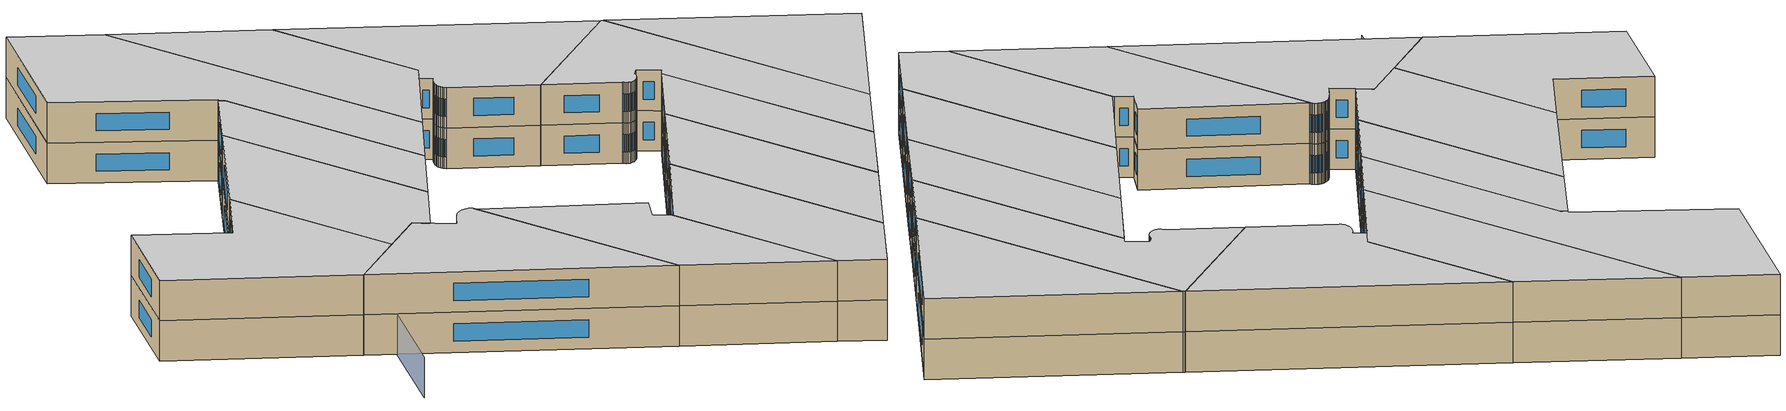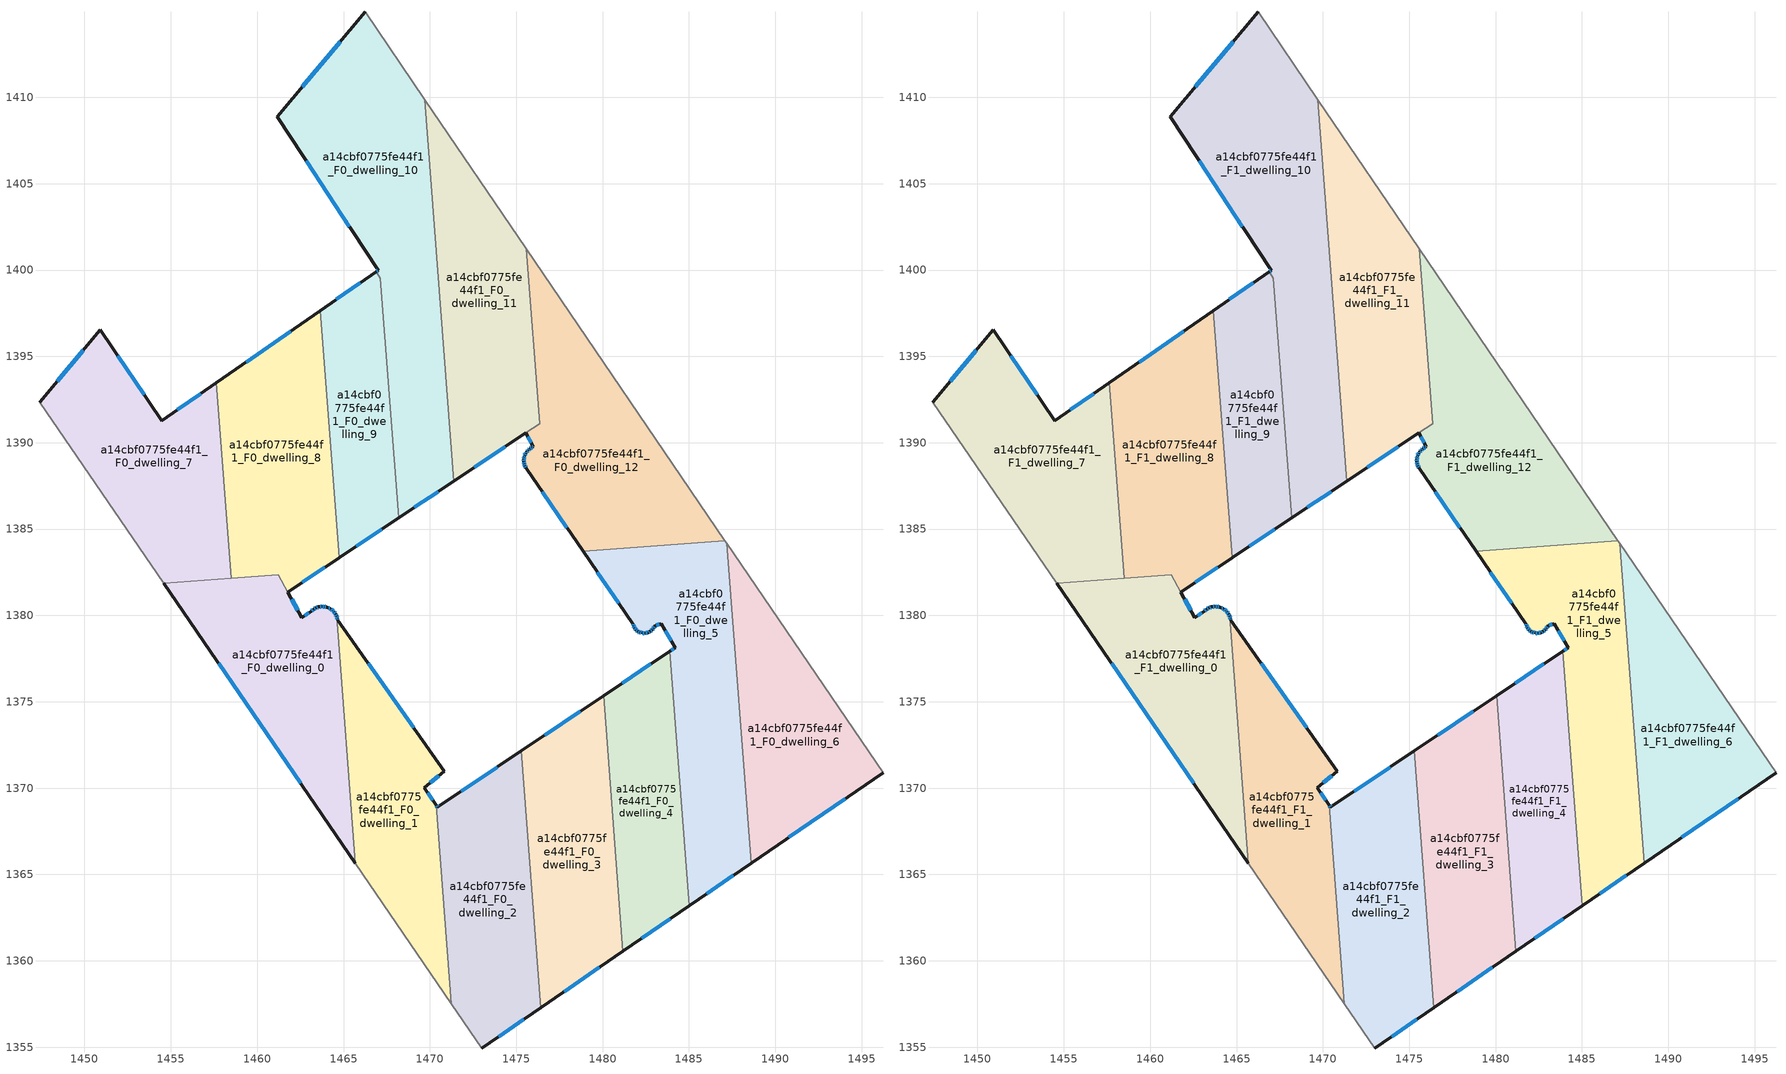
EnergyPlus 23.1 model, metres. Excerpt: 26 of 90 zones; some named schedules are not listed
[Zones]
a14cbf0775fe44f1_F0_dwelling_0
 floor ground (EU_floor_Construction): 1464.27,1380.37 1464.37,1380.29 1464.45,1380.21 1464.54,1380.08 1464.6,1379.96 1465.69,1365.64 1454.6,1381.86 1461.21,1382.37 1462.59,1379.88 1463.13,1380.25 1463.27,1380.36 1463.42,1380.44 1463.55,1380.49 1463.62,1380.5 1463.75,1380.52 1463.89,1380.51 1463.99,1380.49 1464.04,1380.47 1464.13,1380.44 1464.24,1380.39 z0
 wall outside (EU_wall_Construction): 1464.6,1379.96 1464.54,1380.08 1464.45,1380.21 1464.37,1380.29 1464.27,1380.37 1464.24,1380.39 1464.13,1380.44 1464.04,1380.47 1463.99,1380.49 1463.89,1380.51 1463.75,1380.52 1463.62,1380.5 1463.55,1380.49 1463.42,1380.44 1463.27,1380.36 1463.13,1380.25 1462.59,1379.88 1461.77,1381.35 / 1454.6,1381.86 1465.69,1365.64 z0:3
 wall to a14cbf0775fe44f1_F0_dwelling_1 (EU_wall_Construction): 1465.69,1365.64 1464.6,1379.96 z0:3
 wall to a14cbf0775fe44f1_F0_dwelling_8 (EU_wall_Construction): 1461.77,1381.36 1461.21,1382.37 1458.49,1382.16 z0:3
 wall to a14cbf0775fe44f1_F0_dwelling_7 (EU_wall_Construction): 1458.49,1382.16 1454.6,1381.86 z0:3
 window (EU_Window_Construction): 1464.58,1379.99 1464.56,1380.04 / 1457.76,1377.23 1462.52,1370.27 / 1462.36,1380.3 1462.01,1380.93 / 1462.98,1380.14 1462.75,1379.98 / 1463.23,1380.33 1463.17,1380.28 / 1463.37,1380.42 1463.31,1380.39 / 1463.51,1380.48 1463.45,1380.46 / 1463.71,1380.51 1463.66,1380.51 / 1463.85,1380.51 1463.79,1380.52 / 1463.96,1380.5 1463.92,1380.5 / 1464.21,1380.4 1464.16,1380.43 / 1464.34,1380.31 1464.29,1380.35 / 1464.42,1380.24 1464.39,1380.27 / 1464.51,1380.12 1464.47,1380.17 z0.86:2.14
a14cbf0775fe44f1_F0_dwelling_1
 floor ground (EU_floor_Construction): 1464.66,1379.73 1470.83,1370.99 1469.69,1370.03 1470.37,1369 1471.25,1357.5 1465.69,1365.64 1464.6,1379.96 1464.63,1379.85 z0
 wall outside (EU_wall_Construction): 1470.37,1369 1469.69,1370.03 1470.83,1370.99 1464.66,1379.73 1464.63,1379.85 1464.6,1379.95 z0:3
 wall to a14cbf0775fe44f1_F0_dwelling_2 (EU_wall_Construction): 1471.25,1357.5 1470.37,1369 z0:3
 wall adiabatic (EU_wall_Construction): 1465.69,1365.64 1471.25,1357.5 z0:3
 window (EU_Window_Construction): 1464.62,1379.88 1464.61,1379.92 / 1464.65,1379.77 1464.64,1379.82 / 1469.06,1373.49 1466.42,1377.23 / 1470.01,1370.3 1470.5,1370.71 / 1470.18,1369.29 1469.88,1369.73 z0.86:2.14
a14cbf0775fe44f1_F0_dwelling_10
 floor ground (EU_floor_Construction): 1466.24,1414.96 1469.71,1409.88 1471.39,1387.78 1468.19,1385.65 1467.14,1399.52 1466.89,1399.9 1467.01,1399.98 1461.17,1408.87 z0
 wall outside (EU_wall_Construction): 1466.24,1414.96 1461.17,1408.87 1467.01,1399.98 1466.89,1399.9 / 1468.19,1385.65 1471.39,1387.78 z0:3
 wall adiabatic (EU_wall_Construction): 1469.71,1409.88 1466.24,1414.96 z0:3
 wall to a14cbf0775fe44f1_F0_dwelling_11 (EU_wall_Construction): 1471.39,1387.78 1469.71,1409.88 z0:3
 wall to a14cbf0775fe44f1_F0_dwelling_9 (EU_wall_Construction): 1467.14,1399.51 1468.19,1385.65 / 1466.89,1399.9 1467.14,1399.52 z0:3
 window (EU_Window_Construction): 1466.97,1399.96 1466.92,1399.92 / 1462.84,1406.33 1465.34,1402.52 / 1464.8,1413.22 1462.62,1410.61 / 1469.1,1386.26 1470.47,1387.17 z0.86:2.14
a14cbf0775fe44f1_F0_dwelling_11
 floor ground (EU_floor_Construction): 1469.71,1409.88 1475.59,1401.23 1476.36,1391.1 1471.39,1387.78 z0
 wall outside (EU_wall_Construction): 1471.39,1387.78 1475.56,1390.57 z0:3
 wall adiabatic (EU_wall_Construction): 1475.59,1401.23 1469.71,1409.88 z0:3
 wall to a14cbf0775fe44f1_F0_dwelling_12 (EU_wall_Construction): 1475.56,1390.57 1476.36,1391.1 1475.59,1401.23 z0:3
 window (EU_Window_Construction): 1472.58,1388.58 1474.37,1389.77 z0.86:2.14
a14cbf0775fe44f1_F0_dwelling_12
 floor ground (EU_floor_Construction): 1475.59,1401.23 1487.09,1384.34 1478.88,1383.71 1475.57,1388.53 1475.49,1388.67 1475.47,1388.77 1475.44,1388.91 1475.44,1389.04 1475.46,1389.16 1475.49,1389.26 1475.55,1389.39 1475.61,1389.47 1475.69,1389.57 1475.79,1389.66 1475.89,1389.72 1475.99,1389.76 1475.56,1390.57 1476.36,1391.1 z0
 wall outside (EU_wall_Construction): 1475.56,1390.57 1475.99,1389.76 1475.89,1389.72 1475.79,1389.66 1475.69,1389.57 1475.61,1389.47 1475.55,1389.39 1475.49,1389.26 1475.46,1389.16 1475.44,1389.04 1475.44,1388.91 1475.47,1388.77 1475.49,1388.67 1475.57,1388.53 1478.88,1383.71 z0:3
 wall adiabatic (EU_wall_Construction): 1487.09,1384.34 1475.59,1401.23 z0:3
 wall to a14cbf0775fe44f1_F0_dwelling_5 (EU_wall_Construction): 1478.88,1383.71 1487.09,1384.34 z0:3
 window (EU_Window_Construction): 1475.52,1388.63 1475.55,1388.57 / 1475.48,1388.74 1475.49,1388.7 / 1475.45,1388.87 1475.46,1388.81 / 1475.44,1389 1475.44,1388.95 / 1475.45,1389.13 1475.45,1389.07 / 1475.48,1389.23 1475.47,1389.19 / 1475.53,1389.35 1475.51,1389.3 / 1475.59,1389.45 1475.57,1389.41 / 1475.67,1389.54 1475.63,1389.5 / 1475.76,1389.63 1475.72,1389.6 / 1475.86,1389.7 1475.82,1389.67 / 1475.96,1389.75 1475.92,1389.73 / 1475.68,1390.34 1475.87,1389.99 / 1476.52,1387.15 1477.93,1385.09 z0.86:2.14
a14cbf0775fe44f1_F0_dwelling_2
 floor ground (EU_floor_Construction): 1475.29,1372.15 1476.42,1357.29 1473,1354.94 1471.25,1357.5 1470.37,1369 1470.44,1368.89 z0
 wall outside (EU_wall_Construction): 1475.29,1372.15 1470.44,1368.89 1470.37,1369 / 1473,1354.94 1476.42,1357.29 z0:3
 wall to a14cbf0775fe44f1_F0_dwelling_3 (EU_wall_Construction): 1476.42,1357.29 1475.29,1372.15 z0:3
 wall adiabatic (EU_wall_Construction): 1471.25,1357.5 1473,1354.94 z0:3
 window (EU_Window_Construction): 1470.42,1368.92 1470.39,1368.97 / 1473.91,1371.22 1471.83,1369.83 / 1473.98,1355.61 1475.45,1356.62 z0.86:2.14
a14cbf0775fe44f1_F0_dwelling_3
 floor ground (EU_floor_Construction): 1480.06,1375.35 1481.18,1360.55 1476.42,1357.29 1475.29,1372.15 z0
 wall outside (EU_wall_Construction): 1476.42,1357.29 1481.18,1360.55 / 1480.06,1375.35 1475.29,1372.15 z0:3
 wall to a14cbf0775fe44f1_F0_dwelling_4 (EU_wall_Construction): 1481.18,1360.55 1480.06,1375.35 z0:3
 window (EU_Window_Construction): 1477.78,1358.22 1479.82,1359.62 / 1478.7,1374.44 1476.65,1373.07 z0.86:2.14
a14cbf0775fe44f1_F0_dwelling_4
 floor ground (EU_floor_Construction): 1483.89,1377.92 1485.01,1363.18 1481.18,1360.55 1480.06,1375.35 z0
 wall outside (EU_wall_Construction): 1481.18,1360.55 1485.01,1363.18 / 1483.89,1377.92 1480.06,1375.35 z0:3
 wall to a14cbf0775fe44f1_F0_dwelling_5 (EU_wall_Construction): 1485.01,1363.18 1483.89,1377.92 z0:3
 window (EU_Window_Construction): 1482.28,1361.31 1483.92,1362.43 / 1482.8,1377.19 1481.15,1376.09 z0.86:2.14
a14cbf0775fe44f1_F0_dwelling_5
 floor ground (EU_floor_Construction): 1487.19,1384.19 1488.6,1365.65 1485.01,1363.18 1483.89,1377.92 1484.2,1378.13 1483.39,1379.52 1483.01,1379.38 1482.95,1379.26 1482.87,1379.17 1482.75,1379.08 1482.63,1379.01 1482.47,1378.97 1482.29,1378.99 1482.16,1379.02 1482.04,1379.08 1481.94,1379.17 1481.85,1379.29 1481.8,1379.4 1481.76,1379.51 1478.88,1383.71 1487.09,1384.34 z0
 wall outside (EU_wall_Construction): 1478.88,1383.71 1481.76,1379.51 1481.8,1379.4 1481.85,1379.29 1481.94,1379.17 1482.04,1379.08 1482.16,1379.02 1482.29,1378.99 1482.47,1378.97 1482.63,1379.01 1482.75,1379.08 1482.87,1379.17 1482.95,1379.26 1483.01,1379.38 1483.39,1379.52 1484.2,1378.13 1483.89,1377.92 / 1485.01,1363.18 1488.6,1365.65 z0:3
 wall adiabatic (EU_wall_Construction): 1487.19,1384.19 1487.09,1384.34 z0:3
 wall to a14cbf0775fe44f1_F0_dwelling_6 (EU_wall_Construction): 1488.6,1365.65 1487.19,1384.19 z0:3
 window (EU_Window_Construction): 1483.12,1379.42 1483.28,1379.48 / 1482.97,1379.3 1482.99,1379.35 / 1482.89,1379.2 1482.93,1379.24 / 1482.79,1379.1 1482.84,1379.14 / 1482.66,1379.03 1482.72,1379.06 / 1482.51,1378.98 1482.58,1379 / 1482.34,1378.98 1482.42,1378.98 / 1482.2,1379.01 1482.25,1379 / 1482.08,1379.07 1482.12,1379.04 / 1481.97,1379.15 1482.01,1379.11 / 1481.87,1379.25 1481.91,1379.21 / 1481.81,1379.37 1481.83,1379.32 / 1481.77,1379.48 1481.79,1379.43 / 1479.7,1382.51 1480.94,1380.71 / 1486.04,1363.89 1487.58,1364.94 / 1484.11,1378.07 1483.98,1377.98 / 1483.62,1379.12 1483.97,1378.53 z0.86:2.14
a14cbf0775fe44f1_F0_dwelling_6
 floor ground (EU_floor_Construction): 1487.19,1384.19 1496.24,1370.89 1488.6,1365.65 z0
 wall outside (EU_wall_Construction): 1488.6,1365.65 1496.24,1370.89 z0:3
 wall adiabatic (EU_wall_Construction): 1496.24,1370.89 1487.19,1384.19 z0:3
 window (EU_Window_Construction): 1490.78,1367.15 1494.06,1369.4 z0.86:2.14
a14cbf0775fe44f1_F0_dwelling_7
 floor ground (EU_floor_Construction): 1457.63,1393.46 1458.49,1382.16 1454.6,1381.86 1447.42,1392.36 1450.92,1396.55 1454.49,1391.28 z0
 wall outside (EU_wall_Construction): 1457.63,1393.46 1454.49,1391.28 1450.92,1396.55 1447.42,1392.36 z0:3
 wall adiabatic (EU_wall_Construction): 1447.42,1392.36 1454.6,1381.86 z0:3
 wall to a14cbf0775fe44f1_F0_dwelling_8 (EU_wall_Construction): 1458.49,1382.16 1457.63,1393.46 z0:3
 window (EU_Window_Construction): 1449.92,1395.35 1448.42,1393.56 / 1453.47,1392.79 1451.94,1395.05 / 1456.73,1392.84 1455.39,1391.9 z0.86:2.14
a14cbf0775fe44f1_F0_dwelling_8
 floor ground (EU_floor_Construction): 1463.66,1397.66 1464.75,1383.35 1461.77,1381.36 1461.21,1382.37 1458.49,1382.16 1457.63,1393.46 z0
 wall outside (EU_wall_Construction): 1463.66,1397.66 1457.63,1393.46 / 1461.77,1381.36 1464.75,1383.35 z0:3
 wall to a14cbf0775fe44f1_F0_dwelling_9 (EU_wall_Construction): 1464.75,1383.35 1463.66,1397.66 z0:3
 window (EU_Window_Construction): 1461.94,1396.46 1459.35,1394.66 / 1462.62,1381.93 1463.9,1382.78 z0.86:2.14
a14cbf0775fe44f1_F0_dwelling_9
 floor ground (EU_floor_Construction): 1467.14,1399.51 1468.19,1385.65 1464.75,1383.35 1463.66,1397.66 1466.89,1399.9 z0
 wall outside (EU_wall_Construction): 1466.89,1399.9 1463.66,1397.66 / 1464.75,1383.35 1468.19,1385.65 z0:3
 window (EU_Window_Construction): 1465.97,1399.26 1464.59,1398.3 / 1465.74,1384 1467.21,1384.99 z0.86:2.14
a14cbf0775fe44f1_F1_dwelling_0
 floor to a14cbf0775fe44f1_F0_dwelling_0 (EU_floor_Construction): 1464.27,1380.37 1464.37,1380.29 1464.45,1380.21 1464.54,1380.08 1464.6,1379.96 1465.69,1365.64 1454.6,1381.86 1461.21,1382.37 1462.59,1379.88 1463.13,1380.25 1463.27,1380.36 1463.42,1380.44 1463.55,1380.49 1463.62,1380.5 1463.75,1380.52 1463.89,1380.51 1463.99,1380.49 1464.04,1380.47 1464.13,1380.44 1464.24,1380.39 z3
 wall outside (EU_wall_Construction): 1464.6,1379.96 1464.54,1380.08 1464.45,1380.21 1464.37,1380.29 1464.27,1380.37 1464.24,1380.39 1464.13,1380.44 1464.04,1380.47 1463.99,1380.49 1463.89,1380.51 1463.75,1380.52 1463.62,1380.5 1463.55,1380.49 1463.42,1380.44 1463.27,1380.36 1463.13,1380.25 1462.59,1379.88 1461.77,1381.35 / 1454.6,1381.86 1465.69,1365.64 z3:6
 wall to a14cbf0775fe44f1_F1_dwelling_1 (EU_wall_Construction): 1465.69,1365.64 1464.6,1379.96 z3:6
 wall to a14cbf0775fe44f1_F1_dwelling_8 (EU_wall_Construction): 1461.77,1381.36 1461.21,1382.37 1458.49,1382.16 z3:6
 wall to a14cbf0775fe44f1_F1_dwelling_7 (EU_wall_Construction): 1458.49,1382.16 1454.6,1381.86 z3:6
 window (EU_Window_Construction): 1464.58,1379.99 1464.56,1380.04 / 1457.76,1377.23 1462.52,1370.27 / 1462.36,1380.3 1462.01,1380.93 / 1462.98,1380.14 1462.75,1379.98 / 1463.23,1380.33 1463.17,1380.28 / 1463.37,1380.42 1463.31,1380.39 / 1463.51,1380.48 1463.45,1380.46 / 1463.71,1380.51 1463.66,1380.51 / 1463.85,1380.51 1463.79,1380.52 / 1463.96,1380.5 1463.92,1380.5 / 1464.21,1380.4 1464.16,1380.43 / 1464.34,1380.31 1464.29,1380.35 / 1464.42,1380.24 1464.39,1380.27 / 1464.51,1380.12 1464.47,1380.17 z3.86:5.14
 ceiling to a14cbf0775fe44f1_F2_dwelling_0 (EU_floor_Construction): 1465.69,1365.64 1464.6,1379.96 1464.54,1380.08 1464.45,1380.21 1464.37,1380.29 1464.27,1380.37 1464.24,1380.39 1464.13,1380.44 1464.04,1380.47 1463.99,1380.49 1463.89,1380.51 1463.75,1380.52 1463.62,1380.5 1463.55,1380.49 1463.42,1380.44 1463.27,1380.36 1463.13,1380.25 1462.59,1379.88 1461.21,1382.37 1454.6,1381.86 z6
a14cbf0775fe44f1_F1_dwelling_1
 floor to a14cbf0775fe44f1_F0_dwelling_1 (EU_floor_Construction): 1464.66,1379.73 1470.83,1370.99 1469.69,1370.03 1470.37,1369 1471.25,1357.5 1465.69,1365.64 1464.6,1379.95 1464.63,1379.85 z3
 wall outside (EU_wall_Construction): 1470.37,1369 1469.69,1370.03 1470.83,1370.99 1464.66,1379.73 1464.63,1379.85 1464.6,1379.95 z3:6
 wall to a14cbf0775fe44f1_F1_dwelling_2 (EU_wall_Construction): 1471.25,1357.5 1470.37,1369 z3:6
 wall adiabatic (EU_wall_Construction): 1465.69,1365.64 1471.25,1357.5 z3:6
 window (EU_Window_Construction): 1464.62,1379.88 1464.61,1379.92 / 1464.65,1379.77 1464.64,1379.82 / 1469.06,1373.49 1466.42,1377.23 / 1470.01,1370.3 1470.5,1370.71 / 1470.18,1369.29 1469.88,1369.73 z3.86:5.14
 ceiling to a14cbf0775fe44f1_F2_dwelling_1 (EU_floor_Construction): 1471.25,1357.5 1470.37,1369 1469.69,1370.03 1470.83,1370.99 1464.66,1379.73 1464.63,1379.85 1464.6,1379.95 1465.69,1365.64 z6
a14cbf0775fe44f1_F1_dwelling_10
 floor to a14cbf0775fe44f1_F0_dwelling_10 (EU_floor_Construction): 1466.24,1414.96 1469.71,1409.88 1471.39,1387.78 1468.19,1385.65 1467.14,1399.52 1466.89,1399.9 1467.01,1399.98 1461.17,1408.87 z3
 wall outside (EU_wall_Construction): 1466.24,1414.96 1461.17,1408.87 1467.01,1399.98 1466.89,1399.9 / 1468.19,1385.65 1471.39,1387.78 z3:6
 wall adiabatic (EU_wall_Construction): 1469.71,1409.88 1466.24,1414.96 z3:6
 wall to a14cbf0775fe44f1_F1_dwelling_11 (EU_wall_Construction): 1471.39,1387.78 1469.71,1409.88 z3:6
 wall to a14cbf0775fe44f1_F1_dwelling_9 (EU_wall_Construction): 1467.14,1399.51 1468.19,1385.65 / 1466.89,1399.9 1467.14,1399.52 z3:6
 window (EU_Window_Construction): 1466.97,1399.96 1466.92,1399.92 / 1462.84,1406.33 1465.34,1402.52 / 1464.8,1413.22 1462.62,1410.61 / 1469.1,1386.26 1470.47,1387.17 z3.86:5.14
 ceiling to a14cbf0775fe44f1_F2_dwelling_10 (EU_floor_Construction): 1471.39,1387.78 1469.71,1409.88 1466.24,1414.96 1461.17,1408.87 1467.01,1399.98 1466.89,1399.9 1467.14,1399.52 1468.19,1385.65 z6
a14cbf0775fe44f1_F1_dwelling_11
 floor to a14cbf0775fe44f1_F0_dwelling_11 (EU_floor_Construction): 1469.71,1409.88 1475.59,1401.23 1476.36,1391.1 1471.39,1387.78 z3
 wall outside (EU_wall_Construction): 1471.39,1387.78 1475.56,1390.57 z3:6
 wall adiabatic (EU_wall_Construction): 1475.59,1401.23 1469.71,1409.88 z3:6
 wall to a14cbf0775fe44f1_F1_dwelling_12 (EU_wall_Construction): 1475.56,1390.57 1476.36,1391.1 1475.59,1401.23 z3:6
 window (EU_Window_Construction): 1472.58,1388.58 1474.37,1389.77 z3.86:5.14
 ceiling to a14cbf0775fe44f1_F2_dwelling_11 (EU_floor_Construction): 1476.36,1391.1 1475.59,1401.23 1469.71,1409.88 1471.39,1387.78 z6
a14cbf0775fe44f1_F1_dwelling_12
 floor to a14cbf0775fe44f1_F0_dwelling_12 (EU_floor_Construction): 1475.59,1401.23 1487.09,1384.34 1478.88,1383.71 1475.57,1388.53 1475.49,1388.67 1475.47,1388.77 1475.44,1388.91 1475.44,1389.04 1475.46,1389.16 1475.49,1389.26 1475.55,1389.39 1475.61,1389.47 1475.69,1389.57 1475.79,1389.66 1475.89,1389.72 1475.99,1389.76 1475.56,1390.57 1476.36,1391.1 z3
 wall outside (EU_wall_Construction): 1475.56,1390.57 1475.99,1389.76 1475.89,1389.72 1475.79,1389.66 1475.69,1389.57 1475.61,1389.47 1475.55,1389.39 1475.49,1389.26 1475.46,1389.16 1475.44,1389.04 1475.44,1388.91 1475.47,1388.77 1475.49,1388.67 1475.57,1388.53 1478.88,1383.71 z3:6
 wall adiabatic (EU_wall_Construction): 1487.09,1384.34 1475.59,1401.23 z3:6
 wall to a14cbf0775fe44f1_F1_dwelling_5 (EU_wall_Construction): 1478.88,1383.71 1487.09,1384.34 z3:6
 window (EU_Window_Construction): 1475.52,1388.63 1475.55,1388.57 / 1475.48,1388.74 1475.49,1388.7 / 1475.45,1388.87 1475.46,1388.81 / 1475.44,1389 1475.44,1388.95 / 1475.45,1389.13 1475.45,1389.07 / 1475.48,1389.23 1475.47,1389.19 / 1475.53,1389.35 1475.51,1389.3 / 1475.59,1389.45 1475.57,1389.41 / 1475.67,1389.54 1475.63,1389.5 / 1475.76,1389.63 1475.72,1389.6 / 1475.86,1389.7 1475.82,1389.67 / 1475.96,1389.75 1475.92,1389.73 / 1475.68,1390.34 1475.87,1389.99 / 1476.52,1387.15 1477.93,1385.09 z3.86:5.14
 ceiling to a14cbf0775fe44f1_F2_dwelling_12 (EU_floor_Construction): 1487.09,1384.34 1475.59,1401.23 1476.36,1391.1 1475.56,1390.57 1475.99,1389.76 1475.89,1389.72 1475.79,1389.66 1475.69,1389.57 1475.61,1389.47 1475.55,1389.39 1475.49,1389.26 1475.46,1389.16 1475.44,1389.04 1475.44,1388.91 1475.47,1388.77 1475.49,1388.67 1475.57,1388.53 1478.88,1383.71 z6
a14cbf0775fe44f1_F1_dwelling_2
 floor to a14cbf0775fe44f1_F0_dwelling_2 (EU_floor_Construction): 1475.29,1372.15 1476.42,1357.29 1473,1354.94 1471.25,1357.5 1470.37,1369 1470.44,1368.89 z3
 wall outside (EU_wall_Construction): 1475.29,1372.15 1470.44,1368.89 1470.37,1369 / 1473,1354.94 1476.42,1357.29 z3:6
 wall to a14cbf0775fe44f1_F1_dwelling_3 (EU_wall_Construction): 1476.42,1357.29 1475.29,1372.15 z3:6
 wall adiabatic (EU_wall_Construction): 1471.25,1357.5 1473,1354.94 z3:6
 window (EU_Window_Construction): 1470.42,1368.92 1470.39,1368.97 / 1473.91,1371.22 1471.83,1369.83 / 1473.98,1355.61 1475.45,1356.62 z3.86:5.14
 ceiling to a14cbf0775fe44f1_F2_dwelling_2 (EU_floor_Construction): 1476.42,1357.29 1475.29,1372.15 1470.44,1368.89 1470.37,1369 1471.25,1357.5 1473,1354.94 z6
a14cbf0775fe44f1_F1_dwelling_3
 floor to a14cbf0775fe44f1_F0_dwelling_3 (EU_floor_Construction): 1480.06,1375.35 1481.18,1360.55 1476.42,1357.29 1475.29,1372.15 z3
 wall outside (EU_wall_Construction): 1476.42,1357.29 1481.18,1360.55 / 1480.06,1375.35 1475.29,1372.15 z3:6
 wall to a14cbf0775fe44f1_F1_dwelling_4 (EU_wall_Construction): 1481.18,1360.55 1480.06,1375.35 z3:6
 window (EU_Window_Construction): 1477.78,1358.22 1479.82,1359.62 / 1478.7,1374.44 1476.65,1373.07 z3.86:5.14
 ceiling to a14cbf0775fe44f1_F2_dwelling_3 (EU_floor_Construction): 1481.18,1360.55 1480.06,1375.35 1475.29,1372.15 1476.42,1357.29 z6
a14cbf0775fe44f1_F1_dwelling_4
 floor to a14cbf0775fe44f1_F0_dwelling_4 (EU_floor_Construction): 1483.89,1377.92 1485.01,1363.18 1481.18,1360.55 1480.06,1375.35 z3
 wall outside (EU_wall_Construction): 1481.18,1360.55 1485.01,1363.18 / 1483.89,1377.92 1480.06,1375.35 z3:6
 wall to a14cbf0775fe44f1_F1_dwelling_5 (EU_wall_Construction): 1485.01,1363.18 1483.89,1377.92 z3:6
 window (EU_Window_Construction): 1482.28,1361.31 1483.92,1362.43 / 1482.8,1377.19 1481.15,1376.09 z3.86:5.14
 ceiling to a14cbf0775fe44f1_F2_dwelling_4 (EU_floor_Construction): 1485.01,1363.18 1483.89,1377.92 1480.06,1375.35 1481.18,1360.55 z6
a14cbf0775fe44f1_F1_dwelling_5
 floor to a14cbf0775fe44f1_F0_dwelling_5 (EU_floor_Construction): 1487.19,1384.19 1488.6,1365.65 1485.01,1363.18 1483.89,1377.92 1484.2,1378.13 1483.39,1379.52 1483.01,1379.38 1482.95,1379.26 1482.87,1379.17 1482.75,1379.08 1482.63,1379.01 1482.47,1378.97 1482.29,1378.99 1482.16,1379.02 1482.04,1379.08 1481.94,1379.17 1481.85,1379.29 1481.8,1379.4 1481.76,1379.51 1478.88,1383.71 1487.09,1384.34 z3
 wall outside (EU_wall_Construction): 1478.88,1383.71 1481.76,1379.51 1481.8,1379.4 1481.85,1379.29 1481.94,1379.17 1482.04,1379.08 1482.16,1379.02 1482.29,1378.99 1482.47,1378.97 1482.63,1379.01 1482.75,1379.08 1482.87,1379.17 1482.95,1379.26 1483.01,1379.38 1483.39,1379.52 1484.2,1378.13 1483.89,1377.92 / 1485.01,1363.18 1488.6,1365.65 z3:6
 wall adiabatic (EU_wall_Construction): 1487.19,1384.19 1487.09,1384.34 z3:6
 wall to a14cbf0775fe44f1_F1_dwelling_6 (EU_wall_Construction): 1488.6,1365.65 1487.19,1384.19 z3:6
 window (EU_Window_Construction): 1483.12,1379.42 1483.28,1379.48 / 1482.97,1379.3 1482.99,1379.35 / 1482.89,1379.2 1482.93,1379.24 / 1482.79,1379.1 1482.84,1379.14 / 1482.66,1379.03 1482.72,1379.06 / 1482.51,1378.98 1482.58,1379 / 1482.34,1378.98 1482.42,1378.98 / 1482.2,1379.01 1482.25,1379 / 1482.08,1379.07 1482.12,1379.04 / 1481.97,1379.15 1482.01,1379.11 / 1481.87,1379.25 1481.91,1379.21 / 1481.81,1379.37 1481.83,1379.32 / 1481.77,1379.48 1481.79,1379.43 / 1479.7,1382.51 1480.94,1380.71 / 1486.04,1363.89 1487.58,1364.94 / 1484.11,1378.07 1483.98,1377.98 / 1483.62,1379.12 1483.97,1378.53 z3.86:5.14
 ceiling to a14cbf0775fe44f1_F2_dwelling_5 (EU_floor_Construction): 1488.6,1365.65 1487.19,1384.19 1487.09,1384.34 1478.88,1383.71 1481.76,1379.51 1481.8,1379.4 1481.85,1379.29 1481.94,1379.17 1482.04,1379.08 1482.16,1379.02 1482.29,1378.99 1482.47,1378.97 1482.63,1379.01 1482.75,1379.08 1482.87,1379.17 1482.95,1379.26 1483.01,1379.38 1483.39,1379.52 1484.2,1378.13 1483.89,1377.92 1485.01,1363.18 z6
a14cbf0775fe44f1_F1_dwelling_6
 floor to a14cbf0775fe44f1_F0_dwelling_6 (EU_floor_Construction): 1487.19,1384.19 1496.24,1370.89 1488.6,1365.65 z3
 wall outside (EU_wall_Construction): 1488.6,1365.65 1496.24,1370.89 z3:6
 wall adiabatic (EU_wall_Construction): 1496.24,1370.89 1487.19,1384.19 z3:6
 window (EU_Window_Construction): 1490.78,1367.15 1494.06,1369.4 z3.86:5.14
 ceiling to a14cbf0775fe44f1_F2_dwelling_6 (EU_floor_Construction): 1496.24,1370.89 1487.19,1384.19 1488.6,1365.65 z6
a14cbf0775fe44f1_F1_dwelling_7
 floor to a14cbf0775fe44f1_F0_dwelling_7 (EU_floor_Construction): 1457.63,1393.46 1458.49,1382.16 1454.6,1381.86 1447.42,1392.36 1450.92,1396.55 1454.49,1391.28 z3
 wall outside (EU_wall_Construction): 1457.63,1393.46 1454.49,1391.28 1450.92,1396.55 1447.42,1392.36 z3:6
 wall adiabatic (EU_wall_Construction): 1447.42,1392.36 1454.6,1381.86 z3:6
 wall to a14cbf0775fe44f1_F1_dwelling_8 (EU_wall_Construction): 1458.49,1382.16 1457.63,1393.46 z3:6
 window (EU_Window_Construction): 1449.92,1395.35 1448.42,1393.56 / 1453.47,1392.79 1451.94,1395.05 / 1456.73,1392.84 1455.39,1391.9 z3.86:5.14
 ceiling to a14cbf0775fe44f1_F2_dwelling_7 (EU_floor_Construction): 1458.49,1382.16 1457.63,1393.46 1454.49,1391.28 1450.92,1396.55 1447.42,1392.36 1454.6,1381.86 z6
a14cbf0775fe44f1_F1_dwelling_8
 floor to a14cbf0775fe44f1_F0_dwelling_8 (EU_floor_Construction): 1463.66,1397.66 1464.75,1383.35 1461.77,1381.36 1461.21,1382.37 1458.49,1382.16 1457.63,1393.46 z3
 wall outside (EU_wall_Construction): 1463.66,1397.66 1457.63,1393.46 / 1461.77,1381.36 1464.75,1383.35 z3:6
 wall to a14cbf0775fe44f1_F1_dwelling_9 (EU_wall_Construction): 1464.75,1383.35 1463.66,1397.66 z3:6
 window (EU_Window_Construction): 1461.94,1396.46 1459.35,1394.66 / 1462.62,1381.93 1463.9,1382.78 z3.86:5.14
 ceiling to a14cbf0775fe44f1_F2_dwelling_8 (EU_floor_Construction): 1464.75,1383.35 1463.66,1397.66 1457.63,1393.46 1458.49,1382.16 1461.21,1382.37 1461.77,1381.36 z6
a14cbf0775fe44f1_F1_dwelling_9
 floor to a14cbf0775fe44f1_F0_dwelling_9 (EU_floor_Construction): 1467.14,1399.51 1468.19,1385.65 1464.75,1383.35 1463.66,1397.66 1466.89,1399.9 z3
 wall outside (EU_wall_Construction): 1466.89,1399.9 1463.66,1397.66 / 1464.75,1383.35 1468.19,1385.65 z3:6
 window (EU_Window_Construction): 1465.97,1399.26 1464.59,1398.3 / 1465.74,1384 1467.21,1384.99 z3.86:5.14
 ceiling to a14cbf0775fe44f1_F2_dwelling_9 (EU_floor_Construction): 1468.19,1385.65 1467.14,1399.51 1466.89,1399.9 1463.66,1397.66 1464.75,1383.35 z6
shading: 1447.42,1392.36 1458.34,1383.26 / 1458.34,1383.26 1452.4,1376.13 z0:3
[Building]
EU S2 Campaign: North Axis=0; Terrain=City; Solar Distribution=FullExterior
[Site:Location]
Helsinki-Vantaa.AP: Latitude=60.317; Longitude=24.963; Time Zone=2; Elevation=54.6
[SizingPeriod:WeatherFileDays]
AnnualSizingPeriod: Begin Month=1; Begin Day of Month=1; End Month=12; End Day of Month=31; Day of Week for Start Day=Monday; Use Weather File Daylight Saving Period=No; Use Weather File Rain and Snow Indicators=No
[MATERIAL]
EU_InternalMass_Material: Roughness=MediumRough; Thickness=0.1; Conductivity=1; Density=1800; Specific Heat=900; Thermal Absorptance=0.9; Solar Absorptance=0.7; Visible Absorptance=0.7
[MATERIAL:NOMASS] Roughness=MediumRough; Thermal Absorptance=0.9; Solar Absorptance=0.7; Visible Absorptance=0.7
Name | Thermal Resistance
EU_wall_NoMass | 1.10183
EU_floor_NoMass | 1.70606
[WINDOWMATERIAL:SIMPLEGLAZINGSYSTEM]
EU_Window_SimpleGlazing: UFactor=3.11035; Solar Heat Gain Coefficient=0.8; Visible Transmittance=0.8
[CONSTRUCTION]
EU_wall_Construction: EU_wall_NoMass
EU_floor_Construction: EU_floor_NoMass
EU_Window_Construction: EU_Window_SimpleGlazing
EU_InternalMass_Construction: EU_InternalMass_Material
[ZONE] Type=1; Multiplier=1; Ceiling Height=autocalculate; Floor Area=autocalculate; Part of Total Floor Area=Yes
Name | Volume
a14cbf0775fe44f1_F0_dwelling_0 | 232.849
a14cbf0775fe44f1_F1_dwelling_0 | 232.863
a14cbf0775fe44f1_F0_dwelling_1 | 211.992
a14cbf0775fe44f1_F1_dwelling_1 | 211.938
a14cbf0775fe44f1_F0_dwelling_10; a14cbf0775fe44f1_F1_dwelling_10 | 377.778
a14cbf0775fe44f1_F0_dwelling_11; a14cbf0775fe44f1_F1_dwelling_11 | 252.662
a14cbf0775fe44f1_F0_dwelling_12; a14cbf0775fe44f1_F1_dwelling_12 | 269.111
a14cbf0775fe44f1_F0_dwelling_2; a14cbf0775fe44f1_F1_dwelling_2 | 222.316
a14cbf0775fe44f1_F0_dwelling_3; a14cbf0775fe44f1_F1_dwelling_3 | 222.883
a14cbf0775fe44f1_F0_dwelling_4; a14cbf0775fe44f1_F1_dwelling_4 | 178.521
a14cbf0775fe44f1_F0_dwelling_5; a14cbf0775fe44f1_F1_dwelling_5 | 269.457
a14cbf0775fe44f1_F0_dwelling_6; a14cbf0775fe44f1_F1_dwelling_6 | 223.623
a14cbf0775fe44f1_F0_dwelling_7; a14cbf0775fe44f1_F1_dwelling_7 | 260.905
a14cbf0775fe44f1_F0_dwelling_8; a14cbf0775fe44f1_F1_dwelling_8 | 253.208
a14cbf0775fe44f1_F0_dwelling_9; a14cbf0775fe44f1_F1_dwelling_9 | 155.401
[INTERNALMASS] Construction=EU_InternalMass_Construction
Name | Zone or ZoneList | Surface Area
a14cbf0775fe44f1_F0_dwelling_0_EU_InternalMass | a14cbf0775fe44f1_F0_dwelling_0 | 77.6181
a14cbf0775fe44f1_F0_dwelling_1_EU_InternalMass | a14cbf0775fe44f1_F0_dwelling_1 | 70.6703
a14cbf0775fe44f1_F0_dwelling_2_EU_InternalMass | a14cbf0775fe44f1_F0_dwelling_2 | 74.1049
a14cbf0775fe44f1_F0_dwelling_3_EU_InternalMass | a14cbf0775fe44f1_F0_dwelling_3 | 74.2941
a14cbf0775fe44f1_F0_dwelling_4_EU_InternalMass | a14cbf0775fe44f1_F0_dwelling_4 | 59.5069
a14cbf0775fe44f1_F0_dwelling_5_EU_InternalMass | a14cbf0775fe44f1_F0_dwelling_5 | 89.8185
a14cbf0775fe44f1_F0_dwelling_6_EU_InternalMass | a14cbf0775fe44f1_F0_dwelling_6 | 74.5408
a14cbf0775fe44f1_F0_dwelling_7_EU_InternalMass | a14cbf0775fe44f1_F0_dwelling_7 | 86.9679
a14cbf0775fe44f1_F0_dwelling_8_EU_InternalMass | a14cbf0775fe44f1_F0_dwelling_8 | 84.4024
a14cbf0775fe44f1_F0_dwelling_9_EU_InternalMass | a14cbf0775fe44f1_F0_dwelling_9 | 51.8002
a14cbf0775fe44f1_F0_dwelling_10_EU_InternalMass | a14cbf0775fe44f1_F0_dwelling_10 | 125.919
a14cbf0775fe44f1_F0_dwelling_11_EU_InternalMass | a14cbf0775fe44f1_F0_dwelling_11 | 84.2195
a14cbf0775fe44f1_F0_dwelling_12_EU_InternalMass | a14cbf0775fe44f1_F0_dwelling_12 | 89.7033
a14cbf0775fe44f1_F1_dwelling_0_EU_InternalMass | a14cbf0775fe44f1_F1_dwelling_0 | 77.6181
a14cbf0775fe44f1_F1_dwelling_1_EU_InternalMass | a14cbf0775fe44f1_F1_dwelling_1 | 70.6703
a14cbf0775fe44f1_F1_dwelling_2_EU_InternalMass | a14cbf0775fe44f1_F1_dwelling_2 | 74.1049
a14cbf0775fe44f1_F1_dwelling_3_EU_InternalMass | a14cbf0775fe44f1_F1_dwelling_3 | 74.2941
a14cbf0775fe44f1_F1_dwelling_4_EU_InternalMass | a14cbf0775fe44f1_F1_dwelling_4 | 59.5069
a14cbf0775fe44f1_F1_dwelling_5_EU_InternalMass | a14cbf0775fe44f1_F1_dwelling_5 | 89.8185
a14cbf0775fe44f1_F1_dwelling_6_EU_InternalMass | a14cbf0775fe44f1_F1_dwelling_6 | 74.5408
a14cbf0775fe44f1_F1_dwelling_7_EU_InternalMass | a14cbf0775fe44f1_F1_dwelling_7 | 86.9679
a14cbf0775fe44f1_F1_dwelling_8_EU_InternalMass | a14cbf0775fe44f1_F1_dwelling_8 | 84.4024
a14cbf0775fe44f1_F1_dwelling_9_EU_InternalMass | a14cbf0775fe44f1_F1_dwelling_9 | 51.8002
a14cbf0775fe44f1_F1_dwelling_10_EU_InternalMass | a14cbf0775fe44f1_F1_dwelling_10 | 125.919
a14cbf0775fe44f1_F1_dwelling_11_EU_InternalMass | a14cbf0775fe44f1_F1_dwelling_11 | 84.2195
a14cbf0775fe44f1_F1_dwelling_12_EU_InternalMass | a14cbf0775fe44f1_F1_dwelling_12 | 89.7033
[OTHEREQUIPMENT] Fuel Type=Electricity; Design Level Calculation Method=Watts/Area; Power per Zone Floor Area=1; Fraction Latent=0; Fraction Radiant=0; Fraction Lost=0; Carbon Dioxide Generation Rate=0; EndUse Subcategory=EU_Step8_InternalGains
Name | Zone or ZoneList or Space or SpaceList | Schedule
EU_Step8_InternalGain_a14cbf0775fe44f1_F0_dwelling_0_f000 | a14cbf0775fe44f1_F0_dwelling_0 | EU_Step8_GainSchedule_a14cbf0775fe44f1_F0_dwelling_0_f000
EU_Step8_InternalGain_a14cbf0775fe44f1_F0_dwelling_1_f000 | a14cbf0775fe44f1_F0_dwelling_1 | EU_Step8_GainSchedule_a14cbf0775fe44f1_F0_dwelling_1_f000
EU_Step8_InternalGain_a14cbf0775fe44f1_F0_dwelling_2_f000 | a14cbf0775fe44f1_F0_dwelling_2 | EU_Step8_GainSchedule_a14cbf0775fe44f1_F0_dwelling_2_f000
EU_Step8_InternalGain_a14cbf0775fe44f1_F0_dwelling_3_f000 | a14cbf0775fe44f1_F0_dwelling_3 | EU_Step8_GainSchedule_a14cbf0775fe44f1_F0_dwelling_3_f000
EU_Step8_InternalGain_a14cbf0775fe44f1_F0_dwelling_4_f000 | a14cbf0775fe44f1_F0_dwelling_4 | EU_Step8_GainSchedule_a14cbf0775fe44f1_F0_dwelling_4_f000
EU_Step8_InternalGain_a14cbf0775fe44f1_F0_dwelling_5_f000 | a14cbf0775fe44f1_F0_dwelling_5 | EU_Step8_GainSchedule_a14cbf0775fe44f1_F0_dwelling_5_f000
EU_Step8_InternalGain_a14cbf0775fe44f1_F0_dwelling_6_f000 | a14cbf0775fe44f1_F0_dwelling_6 | EU_Step8_GainSchedule_a14cbf0775fe44f1_F0_dwelling_6_f000
EU_Step8_InternalGain_a14cbf0775fe44f1_F0_dwelling_7_f000 | a14cbf0775fe44f1_F0_dwelling_7 | EU_Step8_GainSchedule_a14cbf0775fe44f1_F0_dwelling_7_f000
EU_Step8_InternalGain_a14cbf0775fe44f1_F0_dwelling_8_f000 | a14cbf0775fe44f1_F0_dwelling_8 | EU_Step8_GainSchedule_a14cbf0775fe44f1_F0_dwelling_8_f000
EU_Step8_InternalGain_a14cbf0775fe44f1_F0_dwelling_9_f000 | a14cbf0775fe44f1_F0_dwelling_9 | EU_Step8_GainSchedule_a14cbf0775fe44f1_F0_dwelling_9_f000
EU_Step8_InternalGain_a14cbf0775fe44f1_F0_dwelling_10_f000 | a14cbf0775fe44f1_F0_dwelling_10 | EU_Step8_GainSchedule_a14cbf0775fe44f1_F0_dwelling_10_f000
EU_Step8_InternalGain_a14cbf0775fe44f1_F0_dwelling_11_f000 | a14cbf0775fe44f1_F0_dwelling_11 | EU_Step8_GainSchedule_a14cbf0775fe44f1_F0_dwelling_11_f000
EU_Step8_InternalGain_a14cbf0775fe44f1_F0_dwelling_12_f000 | a14cbf0775fe44f1_F0_dwelling_12 | EU_Step8_GainSchedule_a14cbf0775fe44f1_F0_dwelling_12_f000
EU_Step8_InternalGain_a14cbf0775fe44f1_F1_dwelling_0_f000 | a14cbf0775fe44f1_F1_dwelling_0 | EU_Step8_GainSchedule_a14cbf0775fe44f1_F1_dwelling_0_f000
EU_Step8_InternalGain_a14cbf0775fe44f1_F1_dwelling_1_f000 | a14cbf0775fe44f1_F1_dwelling_1 | EU_Step8_GainSchedule_a14cbf0775fe44f1_F1_dwelling_1_f000
EU_Step8_InternalGain_a14cbf0775fe44f1_F1_dwelling_2_f000 | a14cbf0775fe44f1_F1_dwelling_2 | EU_Step8_GainSchedule_a14cbf0775fe44f1_F1_dwelling_2_f000
EU_Step8_InternalGain_a14cbf0775fe44f1_F1_dwelling_3_f000 | a14cbf0775fe44f1_F1_dwelling_3 | EU_Step8_GainSchedule_a14cbf0775fe44f1_F1_dwelling_3_f000
EU_Step8_InternalGain_a14cbf0775fe44f1_F1_dwelling_4_f000 | a14cbf0775fe44f1_F1_dwelling_4 | EU_Step8_GainSchedule_a14cbf0775fe44f1_F1_dwelling_4_f000
EU_Step8_InternalGain_a14cbf0775fe44f1_F1_dwelling_5_f000 | a14cbf0775fe44f1_F1_dwelling_5 | EU_Step8_GainSchedule_a14cbf0775fe44f1_F1_dwelling_5_f000
EU_Step8_InternalGain_a14cbf0775fe44f1_F1_dwelling_6_f000 | a14cbf0775fe44f1_F1_dwelling_6 | EU_Step8_GainSchedule_a14cbf0775fe44f1_F1_dwelling_6_f000
EU_Step8_InternalGain_a14cbf0775fe44f1_F1_dwelling_7_f000 | a14cbf0775fe44f1_F1_dwelling_7 | EU_Step8_GainSchedule_a14cbf0775fe44f1_F1_dwelling_7_f000
EU_Step8_InternalGain_a14cbf0775fe44f1_F1_dwelling_8_f000 | a14cbf0775fe44f1_F1_dwelling_8 | EU_Step8_GainSchedule_a14cbf0775fe44f1_F1_dwelling_8_f000
EU_Step8_InternalGain_a14cbf0775fe44f1_F1_dwelling_9_f000 | a14cbf0775fe44f1_F1_dwelling_9 | EU_Step8_GainSchedule_a14cbf0775fe44f1_F1_dwelling_9_f000
EU_Step8_InternalGain_a14cbf0775fe44f1_F1_dwelling_10_f000 | a14cbf0775fe44f1_F1_dwelling_10 | EU_Step8_GainSchedule_a14cbf0775fe44f1_F1_dwelling_10_f000
EU_Step8_InternalGain_a14cbf0775fe44f1_F1_dwelling_11_f000 | a14cbf0775fe44f1_F1_dwelling_11 | EU_Step8_GainSchedule_a14cbf0775fe44f1_F1_dwelling_11_f000
EU_Step8_InternalGain_a14cbf0775fe44f1_F1_dwelling_12_f000 | a14cbf0775fe44f1_F1_dwelling_12 | EU_Step8_GainSchedule_a14cbf0775fe44f1_F1_dwelling_12_f000
[ZONEVENTILATION:DESIGNFLOWRATE] Schedule=EU_AlwaysOn; Design Flow Rate Calculation Method=AirChanges/Hour; Air Changes per Hour=0.756316; Ventilation Type=Natural; Fan Pressure Rise=0; Fan Total Efficiency=1; Constant Term Coefficient=1; Temperature Term Coefficient=0; Velocity Term Coefficient=0; Velocity Squared Term Coefficient=0; Minimum Indoor Temperature=-100; Maximum Indoor Temperature=100; Delta Temperature=-100; Minimum Outdoor Temperature=-100; Maximum Outdoor Temperature=100; Maximum Wind Speed=40
Name | Zone or ZoneList or Space or SpaceList
EU_ConstantAir_a14cbf0775fe44f1_F0_dwelling_0 | a14cbf0775fe44f1_F0_dwelling_0
EU_ConstantAir_a14cbf0775fe44f1_F0_dwelling_1 | a14cbf0775fe44f1_F0_dwelling_1
EU_ConstantAir_a14cbf0775fe44f1_F0_dwelling_2 | a14cbf0775fe44f1_F0_dwelling_2
EU_ConstantAir_a14cbf0775fe44f1_F0_dwelling_3 | a14cbf0775fe44f1_F0_dwelling_3
EU_ConstantAir_a14cbf0775fe44f1_F0_dwelling_4 | a14cbf0775fe44f1_F0_dwelling_4
EU_ConstantAir_a14cbf0775fe44f1_F0_dwelling_5 | a14cbf0775fe44f1_F0_dwelling_5
EU_ConstantAir_a14cbf0775fe44f1_F0_dwelling_6 | a14cbf0775fe44f1_F0_dwelling_6
EU_ConstantAir_a14cbf0775fe44f1_F0_dwelling_7 | a14cbf0775fe44f1_F0_dwelling_7
EU_ConstantAir_a14cbf0775fe44f1_F0_dwelling_8 | a14cbf0775fe44f1_F0_dwelling_8
EU_ConstantAir_a14cbf0775fe44f1_F0_dwelling_9 | a14cbf0775fe44f1_F0_dwelling_9
EU_ConstantAir_a14cbf0775fe44f1_F0_dwelling_10 | a14cbf0775fe44f1_F0_dwelling_10
EU_ConstantAir_a14cbf0775fe44f1_F0_dwelling_11 | a14cbf0775fe44f1_F0_dwelling_11
EU_ConstantAir_a14cbf0775fe44f1_F0_dwelling_12 | a14cbf0775fe44f1_F0_dwelling_12
EU_ConstantAir_a14cbf0775fe44f1_F1_dwelling_0 | a14cbf0775fe44f1_F1_dwelling_0
EU_ConstantAir_a14cbf0775fe44f1_F1_dwelling_1 | a14cbf0775fe44f1_F1_dwelling_1
EU_ConstantAir_a14cbf0775fe44f1_F1_dwelling_2 | a14cbf0775fe44f1_F1_dwelling_2
EU_ConstantAir_a14cbf0775fe44f1_F1_dwelling_3 | a14cbf0775fe44f1_F1_dwelling_3
EU_ConstantAir_a14cbf0775fe44f1_F1_dwelling_4 | a14cbf0775fe44f1_F1_dwelling_4
EU_ConstantAir_a14cbf0775fe44f1_F1_dwelling_5 | a14cbf0775fe44f1_F1_dwelling_5
EU_ConstantAir_a14cbf0775fe44f1_F1_dwelling_6 | a14cbf0775fe44f1_F1_dwelling_6
EU_ConstantAir_a14cbf0775fe44f1_F1_dwelling_7 | a14cbf0775fe44f1_F1_dwelling_7
EU_ConstantAir_a14cbf0775fe44f1_F1_dwelling_8 | a14cbf0775fe44f1_F1_dwelling_8
EU_ConstantAir_a14cbf0775fe44f1_F1_dwelling_9 | a14cbf0775fe44f1_F1_dwelling_9
EU_ConstantAir_a14cbf0775fe44f1_F1_dwelling_10 | a14cbf0775fe44f1_F1_dwelling_10
EU_ConstantAir_a14cbf0775fe44f1_F1_dwelling_11 | a14cbf0775fe44f1_F1_dwelling_11
EU_ConstantAir_a14cbf0775fe44f1_F1_dwelling_12 | a14cbf0775fe44f1_F1_dwelling_12
[HVACTEMPLATE:ZONE:IDEALLOADSAIRSYSTEM] System Availability Schedule=EU_AlwaysOn; Maximum Heating Supply Air Temperature=50; Minimum Cooling Supply Air Temperature=13; Maximum Heating Supply Air Humidity Ratio=0.0156; Minimum Cooling Supply Air Humidity Ratio=0.0077; Heating Limit=NoLimit; Cooling Limit=NoLimit; Heating Availability Schedule=EU_AlwaysOn; Cooling Availability Schedule=EU_CoolingOff; Dehumidification Control Type=ConstantSensibleHeatRatio; Cooling Sensible Heat Ratio=0.7; Dehumidification Setpoint=60; Humidification Control Type=None; Humidification Setpoint=30; Outdoor Air Method=None; Outdoor Air Flow Rate per Person=0.00944; Outdoor Air Flow Rate per Zone Floor Area=0; Outdoor Air Flow Rate per Zone=0; Demand Controlled Ventilation Type=None; Outdoor Air Economizer Type=NoEconomizer; Heat Recovery Type=None; Sensible Heat Recovery Effectiveness=0.7; Latent Heat Recovery Effectiveness=0.65
Name | Template Thermostat
a14cbf0775fe44f1_F0_dwelling_0 | EU_HeatOnly_a14cbf0775fe44f1_F0_dwelling_0
a14cbf0775fe44f1_F0_dwelling_1 | EU_HeatOnly_a14cbf0775fe44f1_F0_dwelling_1
a14cbf0775fe44f1_F0_dwelling_2 | EU_HeatOnly_a14cbf0775fe44f1_F0_dwelling_2
a14cbf0775fe44f1_F0_dwelling_3 | EU_HeatOnly_a14cbf0775fe44f1_F0_dwelling_3
a14cbf0775fe44f1_F0_dwelling_4 | EU_HeatOnly_a14cbf0775fe44f1_F0_dwelling_4
a14cbf0775fe44f1_F0_dwelling_5 | EU_HeatOnly_a14cbf0775fe44f1_F0_dwelling_5
a14cbf0775fe44f1_F0_dwelling_6 | EU_HeatOnly_a14cbf0775fe44f1_F0_dwelling_6
a14cbf0775fe44f1_F0_dwelling_7 | EU_HeatOnly_a14cbf0775fe44f1_F0_dwelling_7
a14cbf0775fe44f1_F0_dwelling_8 | EU_HeatOnly_a14cbf0775fe44f1_F0_dwelling_8
a14cbf0775fe44f1_F0_dwelling_9 | EU_HeatOnly_a14cbf0775fe44f1_F0_dwelling_9
a14cbf0775fe44f1_F0_dwelling_10 | EU_HeatOnly_a14cbf0775fe44f1_F0_dwelling_10
a14cbf0775fe44f1_F0_dwelling_11 | EU_HeatOnly_a14cbf0775fe44f1_F0_dwelling_11
a14cbf0775fe44f1_F0_dwelling_12 | EU_HeatOnly_a14cbf0775fe44f1_F0_dwelling_12
a14cbf0775fe44f1_F1_dwelling_0 | EU_HeatOnly_a14cbf0775fe44f1_F1_dwelling_0
a14cbf0775fe44f1_F1_dwelling_1 | EU_HeatOnly_a14cbf0775fe44f1_F1_dwelling_1
a14cbf0775fe44f1_F1_dwelling_2 | EU_HeatOnly_a14cbf0775fe44f1_F1_dwelling_2
a14cbf0775fe44f1_F1_dwelling_3 | EU_HeatOnly_a14cbf0775fe44f1_F1_dwelling_3
a14cbf0775fe44f1_F1_dwelling_4 | EU_HeatOnly_a14cbf0775fe44f1_F1_dwelling_4
a14cbf0775fe44f1_F1_dwelling_5 | EU_HeatOnly_a14cbf0775fe44f1_F1_dwelling_5
a14cbf0775fe44f1_F1_dwelling_6 | EU_HeatOnly_a14cbf0775fe44f1_F1_dwelling_6
a14cbf0775fe44f1_F1_dwelling_7 | EU_HeatOnly_a14cbf0775fe44f1_F1_dwelling_7
a14cbf0775fe44f1_F1_dwelling_8 | EU_HeatOnly_a14cbf0775fe44f1_F1_dwelling_8
a14cbf0775fe44f1_F1_dwelling_9 | EU_HeatOnly_a14cbf0775fe44f1_F1_dwelling_9
a14cbf0775fe44f1_F1_dwelling_10 | EU_HeatOnly_a14cbf0775fe44f1_F1_dwelling_10
a14cbf0775fe44f1_F1_dwelling_11 | EU_HeatOnly_a14cbf0775fe44f1_F1_dwelling_11
a14cbf0775fe44f1_F1_dwelling_12 | EU_HeatOnly_a14cbf0775fe44f1_F1_dwelling_12
[SIZING:ZONE] Zone Cooling Design Supply Air Temperature Input Method=SupplyAirTemperature; Zone Cooling Design Supply Air Temperature=13; Zone Heating Design Supply Air Temperature Input Method=SupplyAirTemperature; Zone Heating Design Supply Air Temperature=50; Zone Cooling Design Supply Air Humidity Ratio=0.008; Zone Heating Design Supply Air Humidity Ratio=0.008; Cooling Design Air Flow Method=DesignDay; Cooling Design Air Flow Rate=0; Cooling Minimum Air Flow per Zone Floor Area=0.000762; Cooling Minimum Air Flow=0; Cooling Minimum Air Flow Fraction=0.2; Heating Design Air Flow Method=DesignDay; Heating Design Air Flow Rate=0; Heating Maximum Air Flow per Zone Floor Area=0.002032; Heating Maximum Air Flow=0.141576; Heating Maximum Air Flow Fraction=0.3; Account for Dedicated Outdoor Air System=No; Dedicated Outdoor Air System Control Strategy=NeutralSupplyAir; Dedicated Outdoor Air Low Setpoint Temperature for Design=autosize; Dedicated Outdoor Air High Setpoint Temperature for Design=autosize; Zone Load Sizing Method=Sensible Load Only No Latent Load; Zone Latent Cooling Design Supply Air Humidity Ratio Input Method=HumidityRatioDifference; Zone Cooling Design Supply Air Humidity Ratio Difference=0.005; Zone Latent Heating Design Supply Air Humidity Ratio Input Method=HumidityRatioDifference; Zone Humidification Design Supply Air Humidity Ratio Difference=0.005
a14cbf0775fe44f1_F0_dwelling_0; a14cbf0775fe44f1_F0_dwelling_1; a14cbf0775fe44f1_F0_dwelling_2; a14cbf0775fe44f1_F0_dwelling_3; a14cbf0775fe44f1_F0_dwelling_4; a14cbf0775fe44f1_F0_dwelling_5; a14cbf0775fe44f1_F0_dwelling_6; a14cbf0775fe44f1_F0_dwelling_7; a14cbf0775fe44f1_F0_dwelling_8; a14cbf0775fe44f1_F0_dwelling_9; a14cbf0775fe44f1_F0_dwelling_10; a14cbf0775fe44f1_F0_dwelling_11; a14cbf0775fe44f1_F0_dwelling_12; a14cbf0775fe44f1_F1_dwelling_0; a14cbf0775fe44f1_F1_dwelling_1; a14cbf0775fe44f1_F1_dwelling_2; a14cbf0775fe44f1_F1_dwelling_3; a14cbf0775fe44f1_F1_dwelling_4; a14cbf0775fe44f1_F1_dwelling_5; a14cbf0775fe44f1_F1_dwelling_6; a14cbf0775fe44f1_F1_dwelling_7; a14cbf0775fe44f1_F1_dwelling_8; a14cbf0775fe44f1_F1_dwelling_9; a14cbf0775fe44f1_F1_dwelling_10; a14cbf0775fe44f1_F1_dwelling_11; a14cbf0775fe44f1_F1_dwelling_12
[SCHEDULE:FILE] Column Number=1; Rows to Skip at Top=0; Number of Hours of Data=8760; Column Separator=Comma; Interpolate to Timestep=No; Minutes per Item=60; Adjust Schedule for Daylight Savings=Yes
Name | File
EU_Step8_GainSchedule_a14cbf0775fe44f1_F0_dwelling_0_f000 | ../../schedules/a14cbf0775fe44f1/a14cbf0775fe44f1_F0_dwelling_0_f000_gain.csv
EU_Step8_GainSchedule_a14cbf0775fe44f1_F0_dwelling_1_f000 | ../../schedules/a14cbf0775fe44f1/a14cbf0775fe44f1_F0_dwelling_1_f000_gain.csv
EU_Step8_GainSchedule_a14cbf0775fe44f1_F0_dwelling_2_f000 | ../../schedules/a14cbf0775fe44f1/a14cbf0775fe44f1_F0_dwelling_2_f000_gain.csv
EU_Step8_GainSchedule_a14cbf0775fe44f1_F0_dwelling_3_f000 | ../../schedules/a14cbf0775fe44f1/a14cbf0775fe44f1_F0_dwelling_3_f000_gain.csv
EU_Step8_GainSchedule_a14cbf0775fe44f1_F0_dwelling_4_f000 | ../../schedules/a14cbf0775fe44f1/a14cbf0775fe44f1_F0_dwelling_4_f000_gain.csv
EU_Step8_GainSchedule_a14cbf0775fe44f1_F0_dwelling_5_f000 | ../../schedules/a14cbf0775fe44f1/a14cbf0775fe44f1_F0_dwelling_5_f000_gain.csv
EU_Step8_GainSchedule_a14cbf0775fe44f1_F0_dwelling_6_f000 | ../../schedules/a14cbf0775fe44f1/a14cbf0775fe44f1_F0_dwelling_6_f000_gain.csv
EU_Step8_GainSchedule_a14cbf0775fe44f1_F0_dwelling_7_f000 | ../../schedules/a14cbf0775fe44f1/a14cbf0775fe44f1_F0_dwelling_7_f000_gain.csv
EU_Step8_GainSchedule_a14cbf0775fe44f1_F0_dwelling_8_f000 | ../../schedules/a14cbf0775fe44f1/a14cbf0775fe44f1_F0_dwelling_8_f000_gain.csv
EU_Step8_GainSchedule_a14cbf0775fe44f1_F0_dwelling_9_f000 | ../../schedules/a14cbf0775fe44f1/a14cbf0775fe44f1_F0_dwelling_9_f000_gain.csv
EU_Step8_GainSchedule_a14cbf0775fe44f1_F0_dwelling_10_f000 | ../../schedules/a14cbf0775fe44f1/a14cbf0775fe44f1_F0_dwelling_10_f000_gain.csv
EU_Step8_GainSchedule_a14cbf0775fe44f1_F0_dwelling_11_f000 | ../../schedules/a14cbf0775fe44f1/a14cbf0775fe44f1_F0_dwelling_11_f000_gain.csv
EU_Step8_GainSchedule_a14cbf0775fe44f1_F0_dwelling_12_f000 | ../../schedules/a14cbf0775fe44f1/a14cbf0775fe44f1_F0_dwelling_12_f000_gain.csv
EU_Step8_GainSchedule_a14cbf0775fe44f1_F1_dwelling_0_f000 | ../../schedules/a14cbf0775fe44f1/a14cbf0775fe44f1_F1_dwelling_0_f000_gain.csv
EU_Step8_GainSchedule_a14cbf0775fe44f1_F1_dwelling_1_f000 | ../../schedules/a14cbf0775fe44f1/a14cbf0775fe44f1_F1_dwelling_1_f000_gain.csv
EU_Step8_GainSchedule_a14cbf0775fe44f1_F1_dwelling_2_f000 | ../../schedules/a14cbf0775fe44f1/a14cbf0775fe44f1_F1_dwelling_2_f000_gain.csv
EU_Step8_GainSchedule_a14cbf0775fe44f1_F1_dwelling_3_f000 | ../../schedules/a14cbf0775fe44f1/a14cbf0775fe44f1_F1_dwelling_3_f000_gain.csv
EU_Step8_GainSchedule_a14cbf0775fe44f1_F1_dwelling_4_f000 | ../../schedules/a14cbf0775fe44f1/a14cbf0775fe44f1_F1_dwelling_4_f000_gain.csv
EU_Step8_GainSchedule_a14cbf0775fe44f1_F1_dwelling_5_f000 | ../../schedules/a14cbf0775fe44f1/a14cbf0775fe44f1_F1_dwelling_5_f000_gain.csv
EU_Step8_GainSchedule_a14cbf0775fe44f1_F1_dwelling_6_f000 | ../../schedules/a14cbf0775fe44f1/a14cbf0775fe44f1_F1_dwelling_6_f000_gain.csv
EU_Step8_GainSchedule_a14cbf0775fe44f1_F1_dwelling_7_f000 | ../../schedules/a14cbf0775fe44f1/a14cbf0775fe44f1_F1_dwelling_7_f000_gain.csv
EU_Step8_GainSchedule_a14cbf0775fe44f1_F1_dwelling_8_f000 | ../../schedules/a14cbf0775fe44f1/a14cbf0775fe44f1_F1_dwelling_8_f000_gain.csv
EU_Step8_GainSchedule_a14cbf0775fe44f1_F1_dwelling_9_f000 | ../../schedules/a14cbf0775fe44f1/a14cbf0775fe44f1_F1_dwelling_9_f000_gain.csv
